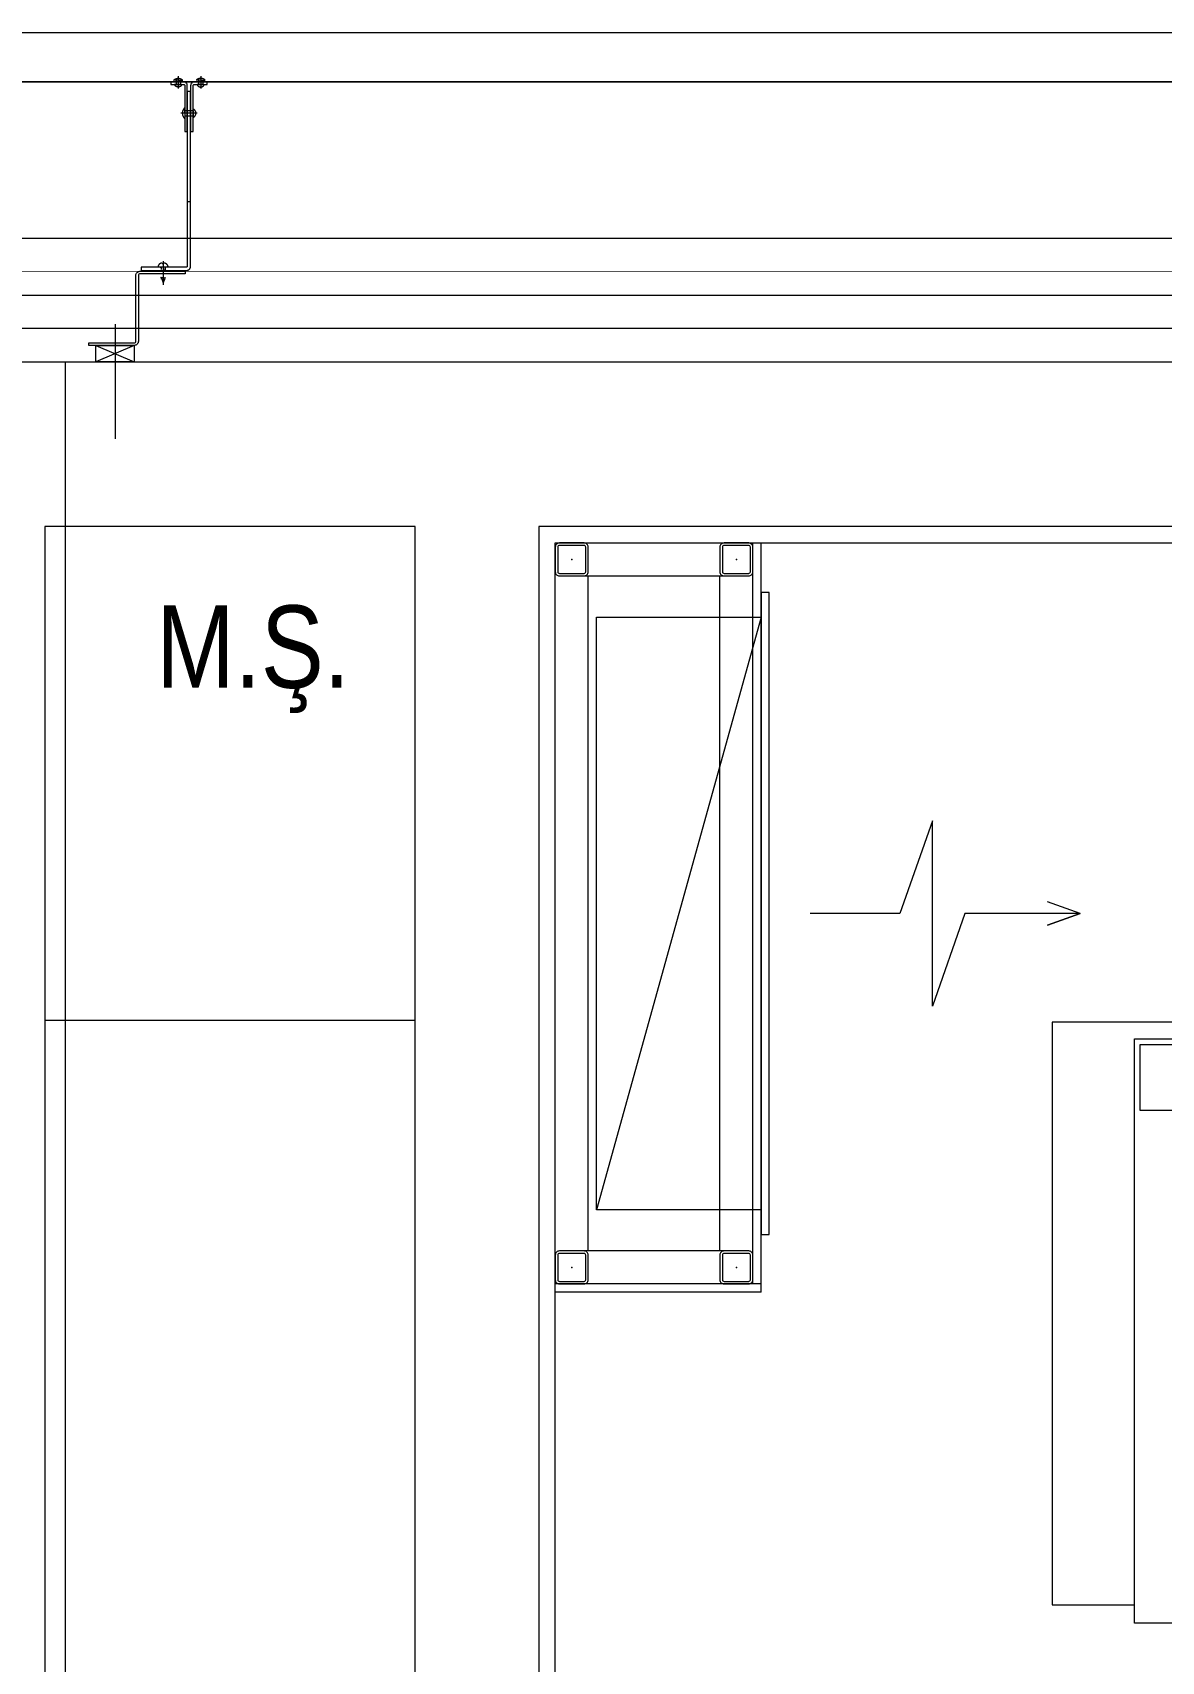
# Model space of a CAD drawing. Extents: x -2050 to 29725, y -1777 to 6820.
# Drawn here: x 20101 to 20238.1, y 2667.1 to 2865 of the extents above; entities that cross this region are included whole.
import ezdxf

# ---------------------------------------------------------------- set-up
doc = ezdxf.new("R2010")
doc.units = 0
doc.header["$LTSCALE"] = 25
doc.header["$MEASUREMENT"] = 0
doc.layers.get('0').update_dxf_attribs({"color": 9, "lineweight": 9})
for name, color, linetype, lineweight in [('00', 9, 'Continuous', 9), ('05', 9, 'Continuous', 9), ('06C', 9, 'Continuous', 9), ('06D', 9, 'Continuous', 9), ('10', 9, 'Continuous', 9), ('11', 9, 'Continuous', 9), ('14', 9, 'Continuous', 9), ('21', 9, 'Continuous', 9), ('32-ekipman', 9, 'Continuous', 9), ('33', 9, 'BATTING', 9), ('40B', 9, 'Continuous', 9)]:
    doc.layers.add(name, color=color, linetype=linetype, lineweight=lineweight)
doc.styles.add('MuuM_TEXT-STANDART', font='ARIALN.TTF')
doc.linetypes.add('BATTING', pattern='A,0.0001,-0.1,[134,ltypeshp.shx,S=0.1,R=0,X=-0.1,Y=0],-0.2,[134,ltypeshp.shx,S=0.1,R=180,X=0.1,Y=0],-0.1', length=0.4001)

# ---------------------------------------------------------------- blocks, each defined once
blk = doc.blocks.new('p-audi_koltuk2')
for points in [[(140, -70.79), (150, -70.79), (150, 0), (0, 0), (0, -70.79), (10, -70.79), (10, -2.02), (140, -2.02), (140, -70.79)], [(10, -73), (10, -2.02), (140, -2.02), (140, -73)], [(139.3, -10.72), (10.7, -10.72), (10.7, -2.72), (139.3, -2.72), (139.3, -10.72)]]:
    blk.add_lwpolyline(points, close=True)
blk.add_lwpolyline([(75, -10.72), (75, -73)])
blk = doc.blocks.new('p- alum kaplama profil')
at = {"lineweight": 13}
blk.add_lwpolyline([(7.12, 12.59), (7.12, 26.49)], dxfattribs=at)
at = {"lineweight": 5}
blk.add_lwpolyline([(9.44, 15.16), (4.79, 15.16), (4.79, 17.16), (9.44, 17.16)], close=True, dxfattribs=at)
for points in [[(4.79, 15.16), (9.44, 17.16)], [(9.44, 15.16), (4.79, 17.16)]]:
    blk.add_lwpolyline(points, dxfattribs=at)
at = {"lineweight": 18}
blk.add_lwpolyline([(4.09, 6.16), (-1.41, 6.16), (-1.41, 6.46), (4.09, 6.46, 0.414214), (4.29, 6.66), (4.29, 14.66, -0.414214), (4.79, 15.16), (10.29, 15.16), (10.29, 14.86), (4.79, 14.86, 0.414214), (4.59, 14.66), (4.59, 6.66, -0.414214)], format="xyb", close=True, dxfattribs=at)
blk.add_lwpolyline([(-2.06, 5.56), (-2.06, -2.34), (-2.06, -15.69), (-1.66, -15.69), (-1.66, -2.34), (-1.66, 5.56), (-1.66, 5.56), (-1.66, 5.57), (-1.66, 5.57), (-1.66, 5.58), (-1.66, 5.58), (-1.65, 5.59), (-1.65, 5.59), (-1.65, 5.59), (-1.65, 5.6), (-1.65, 5.6), (-1.64, 5.61), (-1.64, 5.61), (-1.64, 5.62), (-1.64, 5.62), (-1.63, 5.62), (-1.63, 5.63), (-1.63, 5.63), (-1.62, 5.63), (-1.62, 5.64), (-1.61, 5.64), (-1.61, 5.64), (-1.61, 5.64), (-1.6, 5.65), (-1.6, 5.65), (-1.59, 5.65), (-1.59, 5.65), (-1.58, 5.65), (-1.58, 5.65), (-1.57, 5.66), (-1.57, 5.66), (-1.56, 5.66), (-1.56, 5.66), (3.94, 5.66), (3.94, 6.06), (-1.56, 6.06), (-1.58, 6.06), (-1.61, 6.05), (-1.63, 6.05), (-1.66, 6.05), (-1.68, 6.04), (-1.7, 6.03), (-1.73, 6.03), (-1.75, 6.02), (-1.77, 6.01), (-1.79, 6), (-1.82, 5.99), (-1.84, 5.97), (-1.86, 5.96), (-1.88, 5.94), (-1.89, 5.93), (-1.91, 5.91), (-1.93, 5.89), (-1.95, 5.87), (-1.96, 5.85), (-1.97, 5.83), (-1.99, 5.81), (-2, 5.79), (-2.01, 5.77), (-2.02, 5.75), (-2.03, 5.72), (-2.04, 5.7), (-2.04, 5.68), (-2.05, 5.65), (-2.05, 5.63), (-2.06, 5.61), (-2.06, 5.58)], close=True)
blk.add_lwpolyline([(-1.66, -2.34), (-2.06, -2.34)])
for points in [[(-2.36, -10.84), (-2.36, -16.39), (-2.36, -16.39, -0.414214), (-2.51, -16.54), (-2.51, -16.54), (-4.06, -16.54), (-4.06, -16.84), (-2.51, -16.84), (-2.51, -16.84, 0.414214), (-2.06, -16.39), (-2.06, -10.84)], [(-1.36, -10.84), (-1.66, -10.84), (-1.66, -16.39, 0.414214), (-1.21, -16.84), (-1.21, -16.84), (0.34, -16.84), (0.34, -16.54), (-1.21, -16.54), (-1.21, -16.54, -0.414214), (-1.36, -16.39), (-1.36, -16.39)]]:
    blk.add_lwpolyline(points, format="xyb", close=True)
for points in [[(1.61, 6.87, -10), (0.98, 6.96, -10)], [(1.56, 7.05, -10), (1.02, 7.13, -10)], [(1.05, 6.91, -10), (1.29, 7.56, -10)], [(1.05, 5.83, -10), (1.05, 6.01, -10)], [(1.29, 4.93, -10), (1.29, 7.8, -10)], [(1.53, 6.82, -10), (1.29, 7.56, -10)], [(1.29, 6.16, -10), (1.29, 6.26, -10)], [(0.67, 5.66, -10), (1.91, 5.66, -10)], [(0.67, 5.66, -10), (0.67, 5.64, -10), (0.67, 5.62, -10), (0.67, 5.6, -10), (0.68, 5.58, -10), (0.68, 5.56, -10), (0.69, 5.54, -10), (0.69, 5.52, -10), (0.7, 5.5, -10), (0.7, 5.48, -10), (0.71, 5.46, -10), (0.72, 5.45, -10), (0.73, 5.43, -10), (0.74, 5.41, -10), (0.75, 5.4, -10), (0.76, 5.38, -10), (0.77, 5.36, -10), (0.79, 5.35, -10), (0.8, 5.33, -10), (0.81, 5.32, -10), (0.83, 5.31, -10), (0.84, 5.29, -10), (0.86, 5.28, -10), (0.87, 5.27, -10), (0.89, 5.26, -10), (0.91, 5.25, -10), (0.92, 5.24, -10), (0.94, 5.23, -10), (0.96, 5.22, -10), (0.98, 5.21, -10), (1, 5.21, -10), (1.02, 5.2, -10), (1.03, 5.2, -10)], [(0.96, 5.66, -10), (0.97, 5.66, -10), (0.97, 5.66, -10), (0.97, 5.66, -10), (0.98, 5.66, -10), (0.98, 5.66, -10), (0.99, 5.66, -10), (0.99, 5.66, -10), (1, 5.66, -10), (1, 5.67, -10), (1, 5.67, -10), (1.01, 5.67, -10), (1.01, 5.67, -10), (1.01, 5.67, -10), (1.02, 5.68, -10), (1.02, 5.68, -10), (1.02, 5.68, -10), (1.03, 5.69, -10), (1.03, 5.69, -10), (1.03, 5.69, -10), (1.04, 5.7, -10), (1.04, 5.7, -10), (1.04, 5.7, -10), (1.04, 5.71, -10), (1.04, 5.71, -10), (1.05, 5.72, -10), (1.05, 5.72, -10), (1.05, 5.72, -10), (1.05, 5.73, -10), (1.05, 5.73, -10), (1.05, 5.74, -10), (1.05, 5.74, -10), (1.05, 5.75, -10)], [(1.33, 5.85, -10), (0.98, 5.88, -10)], [(1.03, 5.2, -10), (1.04, 5.2, -10), (1.05, 5.19, -10), (1.05, 5.19, -10), (1.06, 5.19, -10), (1.06, 5.19, -10), (1.07, 5.19, -10), (1.07, 5.19, -10), (1.08, 5.19, -10), (1.08, 5.19, -10), (1.09, 5.19, -10), (1.09, 5.18, -10), (1.1, 5.18, -10), (1.1, 5.18, -10), (1.11, 5.18, -10), (1.11, 5.18, -10), (1.12, 5.18, -10), (1.12, 5.18, -10), (1.13, 5.18, -10), (1.13, 5.18, -10), (1.14, 5.18, -10), (1.15, 5.18, -10), (1.15, 5.18, -10), (1.16, 5.17, -10), (1.16, 5.17, -10), (1.17, 5.17, -10), (1.17, 5.17, -10), (1.18, 5.17, -10), (1.18, 5.17, -10), (1.19, 5.17, -10), (1.19, 5.17, -10), (1.2, 5.17, -10), (1.2, 5.17, -10)], [(1.05, 5.75, -10), (1.05, 5.83, -10)], [(1.2, 5.17, -10), (1.2, 5.2, -10)], [(1.38, 5.2, -10), (1.2, 5.2, -10)], [(1.38, 5.17, -10), (1.38, 5.2, -10)], [(1.38, 5.17, -10), (1.38, 5.17, -10), (1.39, 5.17, -10), (1.39, 5.17, -10), (1.4, 5.17, -10), (1.41, 5.17, -10), (1.41, 5.17, -10), (1.42, 5.17, -10), (1.42, 5.17, -10), (1.43, 5.17, -10), (1.43, 5.18, -10), (1.44, 5.18, -10), (1.44, 5.18, -10), (1.45, 5.18, -10), (1.45, 5.18, -10), (1.46, 5.18, -10), (1.46, 5.18, -10), (1.47, 5.18, -10), (1.47, 5.18, -10), (1.48, 5.18, -10), (1.48, 5.18, -10), (1.49, 5.18, -10), (1.5, 5.19, -10), (1.5, 5.19, -10), (1.51, 5.19, -10), (1.51, 5.19, -10), (1.52, 5.19, -10), (1.52, 5.19, -10), (1.53, 5.19, -10), (1.53, 5.19, -10), (1.54, 5.19, -10), (1.54, 5.2, -10), (1.55, 5.2, -10)], [(1.53, 5.75, -10), (1.53, 5.92, -10)], [(1.53, 5.75, -10), (1.53, 5.74, -10), (1.53, 5.74, -10), (1.53, 5.73, -10), (1.53, 5.73, -10), (1.53, 5.72, -10), (1.54, 5.72, -10), (1.54, 5.72, -10), (1.54, 5.71, -10), (1.54, 5.71, -10), (1.54, 5.7, -10), (1.54, 5.7, -10), (1.55, 5.7, -10), (1.55, 5.69, -10), (1.55, 5.69, -10), (1.55, 5.69, -10), (1.56, 5.68, -10), (1.56, 5.68, -10), (1.56, 5.68, -10), (1.57, 5.67, -10), (1.57, 5.67, -10), (1.58, 5.67, -10), (1.58, 5.67, -10), (1.58, 5.67, -10), (1.59, 5.66, -10), (1.59, 5.66, -10), (1.6, 5.66, -10), (1.6, 5.66, -10), (1.6, 5.66, -10), (1.61, 5.66, -10), (1.61, 5.66, -10), (1.62, 5.66, -10), (1.62, 5.66, -10)], [(1.55, 5.2, -10), (1.57, 5.2, -10), (1.59, 5.21, -10), (1.6, 5.21, -10), (1.62, 5.22, -10), (1.64, 5.23, -10), (1.66, 5.24, -10), (1.68, 5.25, -10), (1.69, 5.26, -10), (1.71, 5.27, -10), (1.73, 5.28, -10), (1.74, 5.29, -10), (1.76, 5.31, -10), (1.77, 5.32, -10), (1.78, 5.33, -10), (1.8, 5.35, -10), (1.81, 5.36, -10), (1.82, 5.38, -10), (1.83, 5.4, -10), (1.84, 5.41, -10), (1.85, 5.43, -10), (1.86, 5.45, -10), (1.87, 5.46, -10), (1.88, 5.48, -10), (1.89, 5.5, -10), (1.89, 5.52, -10), (1.9, 5.54, -10), (1.9, 5.56, -10), (1.9, 5.58, -10), (1.91, 5.6, -10), (1.91, 5.62, -10), (1.91, 5.64, -10), (1.91, 5.66, -10)], [(-2.86, -13.04, 0), (-0.86, -13.04, 0)], [(-2.36, -12.52, 0), (-2.4, -12.53, 0), (-2.43, -12.56, 0), (-2.47, -12.58, 0), (-2.5, -12.6, 0), (-2.53, -12.63, 0), (-2.56, -12.66, 0), (-2.59, -12.69, 0), (-2.61, -12.73, 0), (-2.63, -12.76, 0), (-2.65, -12.8, 0), (-2.67, -12.84, 0), (-2.68, -12.88, 0), (-2.69, -12.92, 0), (-2.7, -12.96, 0), (-2.71, -13, 0), (-2.71, -13.04, 0), (-2.71, -13.08, 0), (-2.7, -13.13, 0), (-2.69, -13.17, 0), (-2.68, -13.21, 0), (-2.67, -13.25, 0), (-2.65, -13.28, 0), (-2.63, -13.32, 0), (-2.61, -13.36, 0), (-2.59, -13.39, 0), (-2.56, -13.42, 0), (-2.53, -13.45, 0), (-2.5, -13.48, 0), (-2.47, -13.51, 0), (-2.43, -13.53, 0), (-2.4, -13.55, 0), (-2.36, -13.57, 0)], [(-2.36, -13.04, 0), (-2.36, -12.52, 0)], [(-2.36, -13.04, 0), (-2.36, -12.73, 0)], [(-2.36, -12.73, 0), (-2.36, -13.04, 0)], [(-1.36, -12.73, 0), (-2.36, -12.73, 0)], [(-2.36, -13.04, 0), (-2.36, -13.36, 0)], [(-2.36, -13.04, 0), (-2.36, -13.57, 0)], [(-2.36, -13.36, 0), (-2.36, -13.04, 0)], [(-1.36, -13.36, 0), (-2.36, -13.36, 0)], [(-1.36, -13.04, 0), (-1.36, -12.37, 0)], [(-1.36, -13.72, 0), (-1.32, -13.68, 0), (-1.29, -13.65, 0), (-1.26, -13.61, 0), (-1.23, -13.58, 0), (-1.2, -13.54, 0), (-1.18, -13.5, 0), (-1.16, -13.45, 0), (-1.14, -13.41, 0), (-1.12, -13.37, 0), (-1.1, -13.32, 0), (-1.09, -13.28, 0), (-1.08, -13.23, 0), (-1.07, -13.18, 0), (-1.06, -13.14, 0), (-1.06, -13.09, 0), (-1.06, -13.04, 0), (-1.06, -12.99, 0), (-1.06, -12.95, 0), (-1.07, -12.9, 0), (-1.08, -12.85, 0), (-1.09, -12.81, 0), (-1.1, -12.76, 0), (-1.12, -12.72, 0), (-1.14, -12.67, 0), (-1.16, -12.63, 0), (-1.18, -12.59, 0), (-1.2, -12.55, 0), (-1.23, -12.51, 0), (-1.26, -12.47, 0), (-1.29, -12.43, 0), (-1.32, -12.4, 0), (-1.36, -12.37, 0)], [(-1.36, -13.04, 0), (-1.36, -13.72, 0)], [(-3.84, -17.04, 0), (-3.81, -17.07, 0), (-3.78, -17.1, 0), (-3.75, -17.12, 0), (-3.72, -17.15, 0), (-3.69, -17.17, 0), (-3.66, -17.19, 0), (-3.62, -17.21, 0), (-3.59, -17.23, 0), (-3.55, -17.24, 0), (-3.52, -17.26, 0), (-3.48, -17.27, 0), (-3.44, -17.28, 0), (-3.4, -17.28, 0), (-3.36, -17.29, 0), (-3.32, -17.29, 0), (-3.29, -17.29, 0), (-3.25, -17.29, 0), (-3.21, -17.29, 0), (-3.17, -17.28, 0), (-3.13, -17.28, 0), (-3.09, -17.27, 0), (-3.06, -17.26, 0), (-3.02, -17.24, 0), (-2.98, -17.23, 0), (-2.95, -17.21, 0), (-2.91, -17.19, 0), (-2.88, -17.17, 0), (-2.85, -17.15, 0), (-2.82, -17.12, 0), (-2.79, -17.1, 0), (-2.76, -17.07, 0), (-2.73, -17.04, 0)], [(-3.29, -17.04, 0), (-3.84, -17.04, 0)], [(-2.85, -16.54, 0), (-2.86, -16.51, 0), (-2.87, -16.47, 0), (-2.89, -16.44, 0), (-2.91, -16.41, 0), (-2.93, -16.38, 0), (-2.96, -16.35, 0), (-2.98, -16.33, 0), (-3.01, -16.31, 0), (-3.04, -16.29, 0), (-3.07, -16.27, 0), (-3.11, -16.25, 0), (-3.14, -16.24, 0), (-3.18, -16.23, 0), (-3.21, -16.22, 0), (-3.25, -16.22, 0), (-3.29, -16.22, 0), (-3.32, -16.22, 0), (-3.36, -16.22, 0), (-3.39, -16.23, 0), (-3.43, -16.24, 0), (-3.46, -16.25, 0), (-3.5, -16.27, 0), (-3.53, -16.29, 0), (-3.56, -16.31, 0), (-3.59, -16.33, 0), (-3.61, -16.35, 0), (-3.64, -16.38, 0), (-3.66, -16.41, 0), (-3.68, -16.44, 0), (-3.7, -16.47, 0), (-3.71, -16.51, 0), (-3.73, -16.54, 0)], [(-3.29, -16.54, 0), (-3.73, -16.54, 0)], [(-3.29, -16.54, 0), (-3.55, -16.54, 0)], [(-3.55, -16.54, 0), (-3.29, -16.54, 0)], [(-3.55, -17.04, 0), (-3.55, -16.54, 0)], [(-3.29, -17.54, 0), (-3.29, -16.04, 0)], [(-3.29, -16.54, 0), (-2.85, -16.54, 0)], [(-3.29, -16.54, 0), (-3.03, -16.54, 0)], [(-3.03, -16.54, 0), (-3.29, -16.54, 0)], [(-3.29, -17.04, 0), (-2.73, -17.04, 0)], [(-3.03, -17.04, 0), (-3.03, -16.54, 0)], [(-0.56, -17.04, 0), (-1.11, -17.04, 0)], [(0, -17.04, 0), (-0.03, -17.07, 0), (-0.06, -17.1, 0), (-0.09, -17.12, 0), (-0.12, -17.15, 0), (-0.15, -17.17, 0), (-0.18, -17.19, 0), (-0.22, -17.21, 0), (-0.25, -17.23, 0), (-0.29, -17.24, 0), (-0.33, -17.26, 0), (-0.36, -17.27, 0), (-0.4, -17.28, 0), (-0.44, -17.28, 0), (-0.48, -17.29, 0), (-0.52, -17.29, 0), (-0.56, -17.29, 0), (-0.59, -17.29, 0), (-0.63, -17.29, 0), (-0.67, -17.28, 0), (-0.71, -17.28, 0), (-0.75, -17.27, 0), (-0.79, -17.26, 0), (-0.82, -17.24, 0), (-0.86, -17.23, 0), (-0.89, -17.21, 0), (-0.93, -17.19, 0), (-0.96, -17.17, 0), (-0.99, -17.15, 0), (-1.02, -17.12, 0), (-1.05, -17.1, 0), (-1.08, -17.07, 0), (-1.11, -17.04, 0)], [(-1, -16.54, 0), (-0.98, -16.51, 0), (-0.97, -16.47, 0), (-0.95, -16.44, 0), (-0.93, -16.41, 0), (-0.91, -16.38, 0), (-0.88, -16.35, 0), (-0.86, -16.33, 0), (-0.83, -16.31, 0), (-0.8, -16.29, 0), (-0.77, -16.27, 0), (-0.73, -16.25, 0), (-0.7, -16.24, 0), (-0.66, -16.23, 0), (-0.63, -16.22, 0), (-0.59, -16.22, 0), (-0.56, -16.22, 0), (-0.52, -16.22, 0), (-0.48, -16.22, 0), (-0.45, -16.23, 0), (-0.41, -16.24, 0), (-0.38, -16.25, 0), (-0.34, -16.27, 0), (-0.31, -16.29, 0), (-0.28, -16.31, 0), (-0.25, -16.33, 0), (-0.23, -16.35, 0), (-0.2, -16.38, 0), (-0.18, -16.41, 0), (-0.16, -16.44, 0), (-0.14, -16.47, 0), (-0.13, -16.51, 0), (-0.12, -16.54, 0)], [(-0.56, -16.54, 0), (-1, -16.54, 0)], [(-0.56, -16.54, 0), (-0.82, -16.54, 0)], [(-0.82, -16.54, 0), (-0.56, -16.54, 0)], [(-0.82, -17.04, 0), (-0.82, -16.54, 0)], [(-0.56, -17.54, 0), (-0.56, -16.04, 0)], [(-0.56, -16.54, 0), (-0.3, -16.54, 0)], [(-0.56, -16.54, 0), (-0.12, -16.54, 0)], [(-0.3, -16.54, 0), (-0.56, -16.54, 0)], [(-0.56, -17.04, 0), (0, -17.04, 0)], [(-0.3, -17.04, 0), (-0.3, -16.54, 0)]]:
    blk.add_polyline3d(points)
blk = doc.blocks.new('Prf-40x40')
for points in [[(1.5, -2), (-1.5, -2, -0.414214), (-2, -1.5), (-2, 1.5, -0.414214), (-1.5, 2), (1.5, 2, -0.414214), (2, 1.5), (2, -1.5, -0.414214)], [(1.5, -1.7), (-1.5, -1.7, -0.414214), (-1.7, -1.5), (-1.7, 1.5, -0.414214), (-1.5, 1.7), (1.5, 1.7, -0.414214), (1.7, 1.5), (1.7, -1.5, -0.414214)]]:
    blk.add_lwpolyline(points, format="xyb", close=True)
blk.add_point((0, 0))
blk = doc.blocks.new('p-krt-yangindolabi_vw')
at = {"linetype": 'Continuous'}
blk.add_lwpolyline([(-37.41, 54.8), (-36, 58.78), (-36, 44.76), (-47.25, 40.82), (-24.75, 40.82), (-36, 36.88), (-36, 25.98)], dxfattribs=at)
for points in [[(-36, 58.78), (-37.41, 54.8)], [(-36, 58.78), (-34.59, 54.8)]]:
    blk.add_lwpolyline(points)
for points in [[(-72, 20), (-75, 20), (-75, 21), (3, 21), (3, 20)], [(-72, 0), (0, 0), (0, 20), (-72, 20)], [(0, 20), (-72, 0), (0, 0)]]:
    blk.add_lwpolyline(points, close=True)
blk = doc.blocks.new('ÇATI KATI PLANI')
at = {"layer": '00'}
for points in [[(20017.5, 2610), (20017.5, 2610), (20017.5, 2610), (20017.5, 2625), (20037.5, 2625), (20037.5, 2805), (19797.5, 2805), (19797.5, 2825), (20245, 2825), (20245, 2805), (20162.5, 2805), (20162.5, 2610), (20017.5, 2610)], [(20102.5, 2625), (20147.5, 2625), (20147.5, 2805), (20102.5, 2805)]]:
    blk.add_lwpolyline(points, close=True, dxfattribs=at)
at = {"layer": '06C'}
blk.add_lwpolyline([(18957.5, 1124.33), (18957.5, 1124.33), (18957.5, 2865), (22657.5, 2865), (22657.49, 2206.39)], dxfattribs=at)
blk.add_lwpolyline([(18957.5, 1124.33), (18957.5, 1124.33), (18957.5, 2865), (22657.5, 2865), (22657.49, 2206.39)], dxfattribs=at)
blk.add_lwpolyline([(22657.49, 285), (18957.5, 285), (18957.5, 2865), (22657.5, 2865)], close=True, dxfattribs=at)
at = {"layer": '06D'}
for points in [[(20247, 2840), (18982.5, 2840), (18982.5, 310), (20497.5, 310)], [(20247, 2833.06), (18989.5, 2833), (18989.5, 317), (20490.48, 317)], [(20166.5, 2799), (20186.5, 2799)], [(20168.5, 2717), (20168.5, 2799)], [(20184.5, 2717), (20184.5, 2799)], [(20147.5, 2745), (20102.5, 2745)], [(20186.5, 2717), (20166.5, 2717)]]:
    blk.add_lwpolyline(points, dxfattribs=at)
at = {"layer": '10'}
for points, const_width in [([(18963.5, 1124.33), (18963.5, 2859), (22651.5, 2859), (22651.5, 2206.39)], 0.2), ([(18963.5, 1124.33), (18963.5, 2859), (22651.5, 2859), (22651.5, 2206.39)], 0.2), ([(20467.5, 291), (18963.5, 291), (18963.5, 2859), (22651.5, 2859), (22651.5, 291), (21824.7, 291)], 0.2), ([(20251.45, 2836), (18986.5, 2836), (18986.5, 314), (20494.5, 314)], 0.1)]:
    blk.add_lwpolyline(points, dxfattribs=dict(at, const_width=const_width))
at = {"layer": '11'}
for points in [[(20188.5, 2713), (20188.5, 2803)], [(20189.5, 2712), (20189.5, 2803)], [(20189.5, 2713), (20164.5, 2713)], [(20189.5, 2712), (20164.5, 2712)]]:
    blk.add_lwpolyline(points, dxfattribs=at)
at = {"layer": '14'}
blk.add_lwpolyline([(20015.5, 2625), (20015.5, 2608), (20164.5, 2608), (20164.5, 2803), (20247, 2803), (20247, 2820.02)], dxfattribs=at)
at = {"layer": '33', "ltscale": 0.4}
blk.add_lwpolyline([(20247, 2829.06), (18993.29, 2829), (18993.72, 321), (20486.5, 321)], dxfattribs=at)
at = {"layer": '40B'}
blk.add_lwpolyline([(19790, 2617.5), (20097.5, 2617.5), (20105, 2617.5), (20105, 2825), (21877.5, 2825), (21877.5, 2365), (19797.5, 2365), (19790, 2365), (19790, 2617.5)], close=True, dxfattribs=at)
at = {"layer": '10', "rotation": 180}
blk.add_blockref('p- alum kaplama profil', (20118.14, 2842.16), dxfattribs=at)
at = {"layer": '10', "xscale": -1, "rotation": 90}
for p in [(20166.5, 2801), (20186.5, 2801), (20166.5, 2715), (20186.5, 2715)]:
    blk.add_blockref('Prf-40x40', p, dxfattribs=at)
at = {"layer": '32-ekipman', "xscale": -1, "rotation": 270}
blk.add_blockref('p-krt-yangindolabi_vw', (20169.5, 2794), dxfattribs=at)
at = {"layer": '21', "style": 'MuuM_TEXT-STANDART'}
blk.add_text('M.Ş.', height=10, dxfattribs=at).set_placement((20116.01, 2785.41))

msp = doc.modelspace()

# ---------------------------------------------------------------- block references
msp.add_blockref('ÇATI KATI PLANI', (0, 0))
at = {"layer": '05'}
msp.add_blockref('p-audi_koltuk2', (20224.86, 2744.79), dxfattribs=at)

doc.saveas('drawing.dxf')
